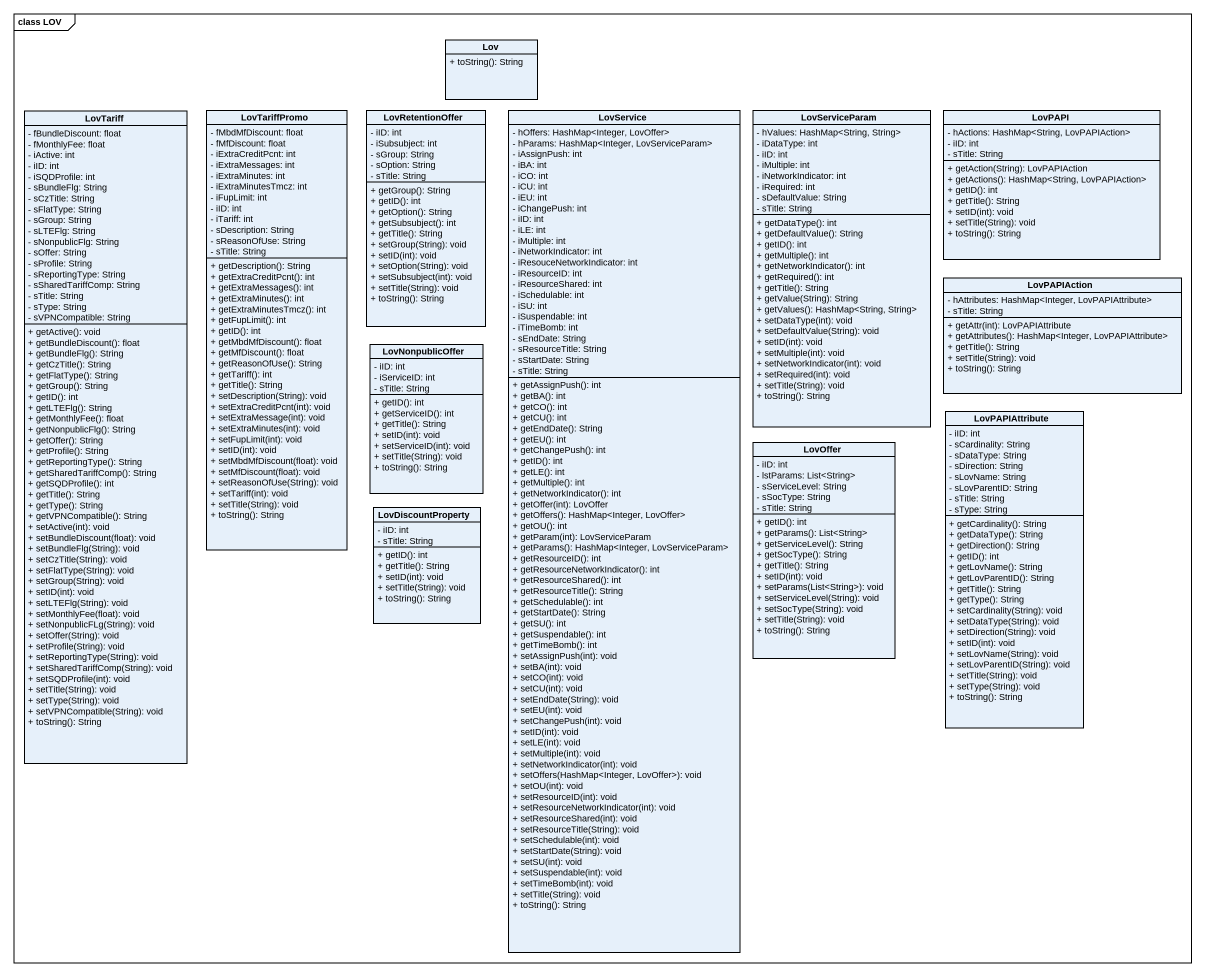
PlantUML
@startuml
mainframe class LOV
hide circle
hide empty members
skinparam classAttributeIconSize 0
class Lov {
  + toString(): String
}
class LovTariff {
  - fBundleDiscount: float
  - fMonthlyFee: float
  - iActive: int
  - iID: int
  - iSQDProfile: int
  - sBundleFlg: String
  - sCzTitle: String
  - sFlatType: String
  - sGroup: String
  - sLTEFlg: String
  - sNonpublicFlg: String
  - sOffer: String
  - sProfile: String
  - sReportingType: String
  - sSharedTariffComp: String
  - sTitle: String
  - sType: String
  - sVPNCompatible: String
  + getActive(): void
  + getBundleDiscount(): float
  + getBundleFlg(): String
  + getCzTitle(): String
  + getFlatType(): String
  + getGroup(): String
  + getID(): int
  + getLTEFlg(): String
  + getMonthlyFee(): float
  + getNonpublicFlg(): String
  + getOffer(): String
  + getProfile(): String
  + getReportingType(): String
  + getSharedTariffComp(): String
  + getSQDProfile(): int
  + getTitle(): String
  + getType(): String
  + getVPNCompatible(): String
  + setActive(int): void
  + setBundleDiscount(float): void
  + setBundleFlg(String): void
  + setCzTitle(String): void
  + setFlatType(String): void
  + setGroup(String): void
  + setID(int): void
  + setLTEFlg(String): void
  + setMonthlyFee(float): void
  + setNonpublicFLg(String): void
  + setOffer(String): void
  + setProfile(String): void
  + setReportingType(String): void
  + setSharedTariffComp(String): void
  + setSQDProfile(int): void
  + setTitle(String): void
  + setType(String): void
  + setVPNCompatible(String): void
  + toString(): String
}
class LovTariffPromo {
  - fMbdMfDiscount: float
  - fMfDiscount: float
  - iExtraCreditPcnt: int
  - iExtraMessages: int
  - iExtraMinutes: int
  - iExtraMinutesTmcz: int
  - iFupLimit: int
  - iID: int
  - iTariff: int
  - sDescription: String
  - sReasonOfUse: String
  - sTitle: String
  + getDescription(): String
  + getExtraCreditPcnt(): int
  + getExtraMessages(): int
  + getExtraMinutes(): int
  + getExtraMinutesTmcz(): int
  + getFupLimit(): int
  + getID(): int
  + getMbdMfDiscount(): float
  + getMfDiscount(): float
  + getReasonOfUse(): String
  + getTariff(): int
  + getTitle(): String
  + setDescription(String): void
  + setExtraCreditPcnt(int): void
  + setExtraMessage(int): void
  + setExtraMinutes(int): void
  + setFupLimit(int): void
  + setID(int): void
  + setMbdMfDiscount(float): void
  + setMfDiscount(float): void
  + setReasonOfUse(String): void
  + setTariff(int): void
  + setTitle(String): void
  + toString(): String
}
class LovRetentionOffer {
  - iID: int
  - iSubsubject: int
  - sGroup: String
  - sOption: String
  - sTitle: String
  + getGroup(): String
  + getID(): int
  + getOption(): String
  + getSubsubject(): int
  + getTitle(): String
  + setGroup(String): void
  + setID(int): void
  + setOption(String): void
  + setSubsubject(int): void
  + setTitle(String): void
  + toString(): String
}
class LovService {
  - hOffers: HashMap<Integer, LovOffer>
  - hParams: HashMap<Integer, LovServiceParam>
  - iAssignPush: int
  - iBA: int
  - iCO: int
  - iCU: int
  - iEU: int
  - iChangePush: int
  - iID: int
  - iLE: int
  - iMultiple: int
  - iNetworkIndicator: int
  - iResouceNetworkIndicator: int
  - iResourceID: int
  - iResourceShared: int
  - iSchedulable: int
  - iSU: int
  - iSuspendable: int
  - iTimeBomb: int
  - sEndDate: String
  - sResourceTitle: String
  - sStartDate: String
  - sTitle: String
  + getAssignPush(): int
  + getBA(): int
  + getCO(): int
  + getCU(): int
  + getEndDate(): String
  + getEU(): int
  + getChangePush(): int
  + getID(): int
  + getLE(): int
  + getMultiple(): int
  + getNetworkIndicator(): int
  + getOffer(int): LovOffer
  + getOffers(): HashMap<Integer, LovOffer>
  + getOU(): int
  + getParam(int): LovServiceParam
  + getParams(): HashMap<Integer, LovServiceParam>
  + getResourceID(): int
  + getResourceNetworkIndicator(): int
  + getResourceShared(): int
  + getResourceTitle(): String
  + getSchedulable(): int
  + getStartDate(): String
  + getSU(): int
  + getSuspendable(): int
  + getTimeBomb(): int
  + setAssignPush(int): void
  + setBA(int): void
  + setCO(int): void
  + setCU(int): void
  + setEndDate(String): void
  + setEU(int): void
  + setChangePush(int): void
  + setID(int): void
  + setLE(int): void
  + setMultiple(int): void
  + setNetworkIndicator(int): void
  + setOffers(HashMap<Integer, LovOffer>): void
  + setOU(int): void
  + setResourceID(int): void
  + setResourceNetworkIndicator(int): void
  + setResourceShared(int): void
  + setResourceTitle(String): void
  + setSchedulable(int): void
  + setStartDate(String): void
  + setSU(int): void
  + setSuspendable(int): void
  + setTimeBomb(int): void
  + setTitle(String): void
  + toString(): String
}
class LovServiceParam {
  - hValues: HashMap<String, String>
  - iDataType: int
  - iID: int
  - iMultiple: int
  - iNetworkIndicator: int
  - iRequired: int
  - sDefaultValue: String
  - sTitle: String
  + getDataType(): int
  + getDefaultValue(): String
  + getID(): int
  + getMultiple(): int
  + getNetworkIndicator(): int
  + getRequired(): int
  + getTitle(): String
  + getValue(String): String
  + getValues(): HashMap<String, String>
  + setDataType(int): void
  + setDefaultValue(String): void
  + setID(int): void
  + setMultiple(int): void
  + setNetworkIndicator(int): void
  + setRequired(int): void
  + setTitle(String): void
  + toString(): String
}
class LovPAPI {
  - hActions: HashMap<String, LovPAPIAction>
  - iID: int
  - sTitle: String
  + getAction(String): LovPAPIAction
  + getActions(): HashMap<String, LovPAPIAction>
  + getID(): int
  + getTitle(): String
  + setID(int): void
  + setTitle(String): void
  + toString(): String
}
class LovPAPIAction {
  - hAttributes: HashMap<Integer, LovPAPIAttribute>
  - sTitle: String
  + getAttr(int): LovPAPIAttribute
  + getAttributes(): HashMap<Integer, LovPAPIAttribute>
  + getTitle(): String
  + setTitle(String): void
  + toString(): String
}
class LovNonpublicOffer {
  - iID: int
  - iServiceID: int
  - sTitle: String
  + getID(): int
  + getServiceID(): int
  + getTitle(): String
  + setID(int): void
  + setServiceID(int): void
  + setTitle(String): void
  + toString(): String
}
class LovOffer {
  - iID: int
  - lstParams: List<String>
  - sServiceLevel: String
  - sSocType: String
  - sTitle: String
  + getID(): int
  + getParams(): List<String>
  + getServiceLevel(): String
  + getSocType(): String
  + getTitle(): String
  + setID(int): void
  + setParams(List<String>): void
  + setServiceLevel(String): void
  + setSocType(String): void
  + setTitle(String): void
  + toString(): String
}
class LovPAPIAttribute {
  - iID: int
  - sCardinality: String
  - sDataType: String
  - sDirection: String
  - sLovName: String
  - sLovParentID: String
  - sTitle: String
  - sType: String
  + getCardinality(): String
  + getDataType(): String
  + getDirection(): String
  + getID(): int
  + getLovName(): String
  + getLovParentID(): String
  + getTitle(): String
  + getType(): String
  + setCardinality(String): void
  + setDataType(String): void
  + setDirection(String): void
  + setID(int): void
  + setLovName(String): void
  + setLovParentID(String): void
  + setTitle(String): void
  + setType(String): void
  + toString(): String
}
class LovDiscountProperty {
  - iID: int
  - sTitle: String
  + getID(): int
  + getTitle(): String
  + setID(int): void
  + setTitle(String): void
  + toString(): String
}
@enduml
